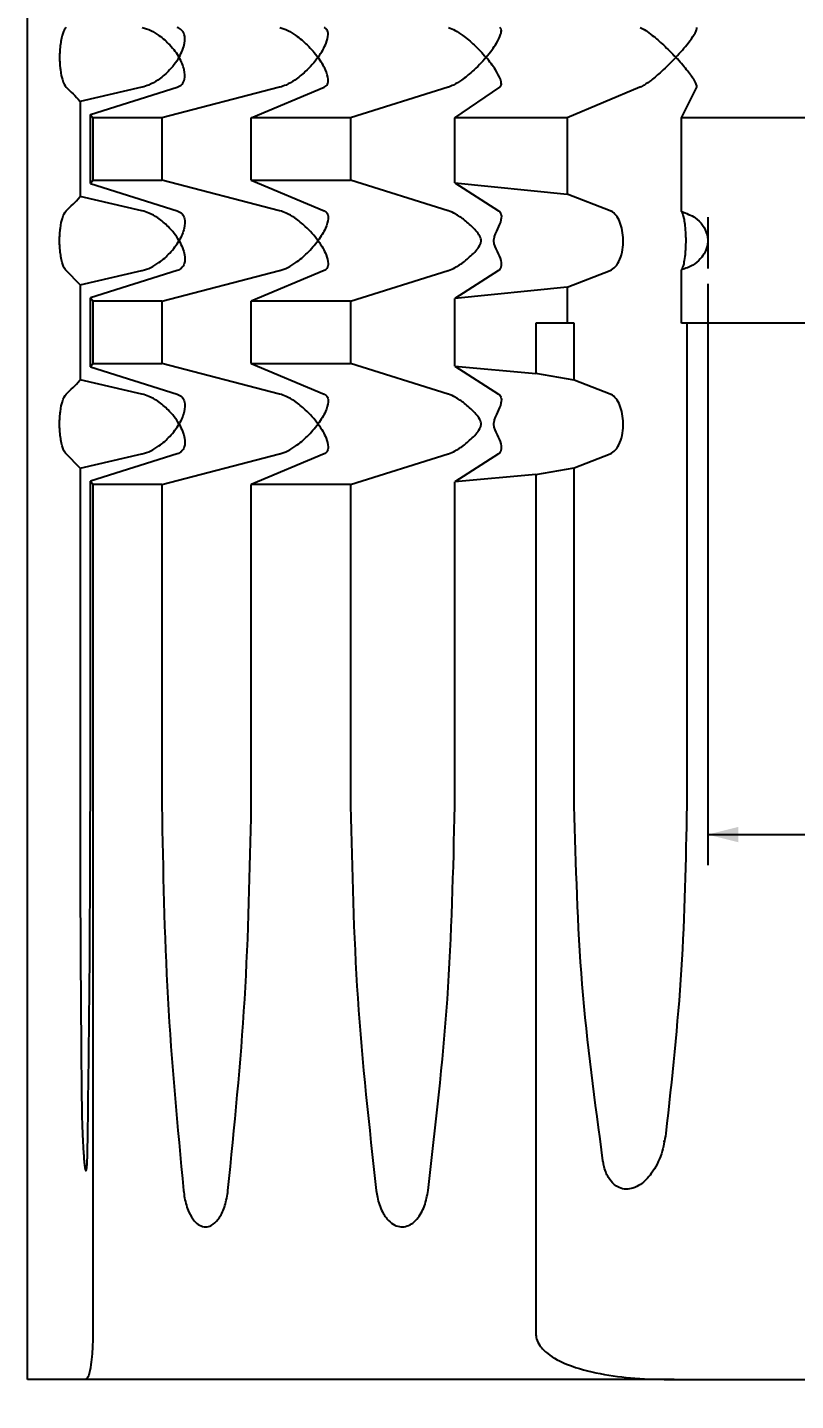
# Model space of a CAD drawing. Header units: millimetres. Extents: x 8 to 832, y 8 to 585.
# Drawn here: x 510.7 to 560.9, y 178.7 to 268.6 of the extents above; entities that cross this region are included whole.
import ezdxf

# ---------------------------------------------------------------- set-up
doc = ezdxf.new("R2010")
doc.units = ezdxf.units.MM
doc.layers.add('DIMENSIONS', color=2, linetype='Continuous')
doc.layers.add('OUTLINE', color=7, linetype='Continuous', lineweight=25)
doc.styles.add('SLDTEXTSTYLE0', font='TXT', dxfattribs={"width": 0.75})
doc.dimstyles.new('SLDDIMSTYLE2', dxfattribs={"dimtxt": 3.5, "dimasz": 2, "dimexe": 0, "dimexo": 0.0625, "dimgap": 0.875, "dimtad": 1, "dimrnd": 1e-09, "dimzin": 12, "dimdsep": 46, "dimtxsty": 'SLDTEXTSTYLE0', "dimsah": 1, "dimcen": 0.09, "dimadec": 0, "dimazin": 3, "dimtfac": 1, "dimtofl": 0, "dimtmove": 0, "dimatfit": 3, "dimfxl": 0, "dimfrac": 2, "dimtolj": 1, "dimtzin": 12, "dimarcsym": 0})

# ---------------------------------------------------------------- blocks, each defined once
blk = doc.blocks.new('_D_112')
at = {"layer": 'DIMENSIONS'}
for p, q in [((555.162, 251.851), (555.162, 213.795)), ((555.162, 215.795), (573.162, 215.795))]:
    blk.add_line(p, q, dxfattribs=at)
for points in [[(555.162, 215.795), (557.162, 215.295), (557.162, 216.295)], [(573.162, 215.795), (571.162, 216.295), (571.162, 215.295)]]:
    blk.add_solid(points, dxfattribs=at)
at = {"layer": 'DIMENSIONS', "insert": (561.576, 220.307), "char_height": 3.5, "attachment_point": 1, "style": 'SLDTEXTSTYLE0'}
blk.add_mtext('18', dxfattribs=at)

msp = doc.modelspace()

# ---------------------------------------------------------------- linework, layer by layer
at = {"layer": 'OUTLINE'}
for p, q in [((510.66248, 180.11771), (510.66248, 425.01687)), ((518.14488, 264.70531), (514.10543, 263.7797)), ((514.77583, 262.93041), (520.44463, 264.70531)), ((518.17168, 264.71142), (518.14488, 264.70531)), ((527.15516, 264.70531), (519.45178, 262.71002)), ((520.44463, 264.70531), (520.46405, 264.71142)), ((525.30183, 262.71002), (530.06279, 264.70531)), ((527.17895, 264.71142), (527.15516, 264.70531)), ((530.06279, 264.70531), (530.07723, 264.71142)), ((538.1762, 264.70531), (531.8048, 262.71002)), ((538.19593, 264.71142), (538.1762, 264.70531)), ((538.62217, 262.71002), (541.5646, 264.70531)), ((541.5646, 264.70531), (541.57343, 264.71142)), ((550.7263, 264.70531), (545.96534, 262.71002)), ((550.74111, 264.71142), (550.7263, 264.70531)), ((553.45208, 262.71002), (554.44739, 264.70531)), ((554.44739, 264.70531), (554.45024, 264.71142)), ((514.10543, 263.7797), (514.10543, 257.55573)), ((514.77583, 262.93041), (514.9357, 262.71002)), ((514.77583, 258.40502), (514.77583, 262.93041)), ((519.45178, 262.71002), (514.9357, 262.71002)), ((514.9357, 262.71002), (514.9357, 258.6254)), ((519.45178, 262.71002), (519.45178, 258.6254)), ((531.8048, 262.71002), (525.30183, 262.71002)), ((525.30183, 258.6254), (525.30183, 262.71002)), ((531.8048, 262.71002), (531.8048, 258.6254)), ((545.96534, 262.71002), (538.62217, 262.71002)), ((538.62217, 258.45461), (538.62217, 262.71002)), ((545.96534, 262.71002), (545.96534, 257.71789)), ((553.45208, 256.57077), (553.45208, 262.71002)), ((562.27014, 262.71002), (553.45208, 262.71002)), ((514.77583, 258.40502), (514.9357, 258.6254)), ((514.77583, 258.40502), (520.44463, 256.63012)), ((514.9357, 258.6254), (519.45178, 258.6254)), ((527.15516, 256.63012), (519.45178, 258.6254)), ((525.30183, 258.6254), (531.8048, 258.6254)), ((525.30183, 258.6254), (530.06279, 256.63012)), ((538.1762, 256.63012), (531.8048, 258.6254)), ((538.62217, 258.45461), (541.48585, 256.62401)), ((538.62217, 258.45461), (545.96534, 257.71789)), ((518.14488, 256.63012), (514.10543, 257.55573)), ((548.78345, 256.62401), (545.96534, 257.71789)), ((518.17168, 256.62401), (518.14488, 256.63012)), ((520.44463, 256.63012), (520.46405, 256.62401)), ((527.17895, 256.62401), (527.15516, 256.63012)), ((530.06279, 256.63012), (530.07723, 256.62401)), ((538.19593, 256.62401), (538.1762, 256.63012)), ((541.48585, 256.62401), (541.5646, 256.55674)), ((555.16249, 256.20773), (555.16249, 252.85087)), ((514.10543, 251.7797), (513.19396, 252.71142)), ((514.10543, 251.7797), (518.14488, 252.70531)), ((520.44463, 252.70531), (514.77583, 250.9304)), ((518.14488, 252.70531), (518.17168, 252.71142)), ((519.45178, 250.71002), (527.15516, 252.70531)), ((520.46405, 252.71142), (520.44463, 252.70531)), ((530.06279, 252.70531), (525.30183, 250.71002)), ((527.15516, 252.70531), (527.17895, 252.71142)), ((530.07723, 252.71142), (530.06279, 252.70531)), ((531.8048, 250.71002), (538.1762, 252.70531)), ((538.1762, 252.70531), (538.19593, 252.71142)), ((541.48585, 252.71142), (538.62217, 250.88082)), ((541.5646, 252.77869), (541.48585, 252.71142)), ((545.96534, 251.61754), (548.78345, 252.71142)), ((553.45208, 249.26772), (553.45208, 252.76466)), ((514.10543, 251.7797), (514.10543, 245.55573)), ((514.9357, 250.71002), (514.77583, 250.9304)), ((514.77583, 246.40503), (514.77583, 250.9304)), ((545.96534, 251.61754), (538.62217, 250.88082)), ((538.62217, 246.45461), (538.62217, 250.88082)), ((545.96534, 251.61754), (545.96534, 249.26772)), ((519.45178, 250.71002), (514.9357, 250.71002)), ((514.9357, 250.71002), (514.9357, 246.62541)), ((519.45178, 250.71002), (519.45178, 246.62541)), ((531.8048, 250.71002), (525.30183, 250.71002)), ((525.30183, 246.62541), (525.30183, 250.71002)), ((531.8048, 250.71002), (531.8048, 246.62541)), ((545.96534, 249.26772), (543.92249, 249.26772)), ((543.92249, 249.26772), (543.92249, 245.96961)), ((546.43704, 249.26772), (545.96534, 249.26772)), ((546.43704, 245.53708), (546.43704, 249.26772)), ((592.87289, 249.26772), (553.45208, 249.26772)), ((553.79363, 249.26772), (553.79363, 217.66767)), ((514.77583, 246.40503), (514.9357, 246.62541)), ((514.77583, 246.40503), (520.44463, 244.63012)), ((514.9357, 246.62541), (519.45178, 246.62541)), ((527.15516, 244.63012), (519.45178, 246.62541)), ((525.30183, 246.62541), (530.06279, 244.63012)), ((525.30183, 246.62541), (531.8048, 246.62541)), ((538.1762, 244.63012), (531.8048, 246.62541)), ((538.62217, 246.45461), (543.92249, 245.96961)), ((538.62217, 246.45461), (541.48585, 244.62401)), ((518.14488, 244.63012), (514.10543, 245.55573)), ((546.43704, 245.53708), (543.92249, 245.96961)), ((548.78345, 244.62401), (546.43704, 245.53708)), ((518.17168, 244.62401), (518.14488, 244.63012)), ((520.44463, 244.63012), (520.46405, 244.62401)), ((527.17895, 244.62401), (527.15516, 244.63012)), ((530.06279, 244.63012), (530.07723, 244.62401)), ((538.19593, 244.62401), (538.1762, 244.63012)), ((541.48585, 244.62401), (541.5646, 244.55674)), ((514.10543, 239.7797), (513.19396, 240.71142)), ((514.10543, 239.7797), (518.14488, 240.70531)), ((520.44463, 240.70531), (514.77583, 238.9304)), ((518.14488, 240.70531), (518.17168, 240.71142)), ((519.45178, 238.71002), (527.15516, 240.70531)), ((520.46405, 240.71142), (520.44463, 240.70531)), ((530.06279, 240.70531), (525.30183, 238.71002)), ((527.15516, 240.70531), (527.17895, 240.71142)), ((530.07723, 240.71142), (530.06279, 240.70531)), ((531.8048, 238.71002), (538.1762, 240.70531)), ((538.1762, 240.70531), (538.19593, 240.71142)), ((541.48585, 240.71142), (538.62217, 238.88082)), ((541.5646, 240.77869), (541.48585, 240.71142)), ((546.43704, 239.79834), (548.78345, 240.71142)), ((514.10543, 239.7797), (514.10543, 217.66767)), ((543.92249, 239.36582), (538.62217, 238.88082)), ((543.92249, 239.36582), (546.43704, 239.79834)), ((543.92249, 239.36582), (543.92249, 183.11771)), ((546.43704, 217.66767), (546.43704, 239.79834)), ((514.77583, 217.66767), (514.77583, 238.9304)), ((514.9357, 238.71002), (514.77583, 238.9304)), ((514.9357, 238.71002), (514.9357, 183.11771)), ((519.45178, 238.71002), (514.9357, 238.71002)), ((519.45178, 238.71002), (519.45178, 217.66767)), ((525.30183, 217.66767), (525.30183, 238.71002)), ((531.8048, 238.71002), (525.30183, 238.71002)), ((531.8048, 238.71002), (531.8048, 217.66767)), ((538.62217, 217.66767), (538.62217, 238.88082)), ((552.32499, 195.67913), (552.34647, 195.78291)), ((514.45881, 180.11771), (510.66248, 180.11771)), ((552.96403, 180.11771), (514.45881, 180.11771)), ((552.96403, 180.11771), (593.36094, 180.11771))]:
    msp.add_line(p, q, dxfattribs=at)
for points, knots in [([(513.19396, 268.62401), (513.13492, 268.5565), (513.01728, 268.42196), (512.88197, 267.93427), (512.80362, 267.41451), (512.77651, 267.09234), (512.76558, 266.86419), (512.76314, 266.63428), (512.76781, 266.40979), (512.78393, 266.12626), (512.8394, 265.62198), (512.97886, 265.01829), (513.1096, 264.83177), (513.19396, 264.71142)], [0, 0, 0, 0, 0.18330899, 0.36528113, 0.43460543, 0.45987777, 0.48537364, 0.50322434, 0.52107562, 0.54649275, 0.59290431, 0.7373225, 1, 1, 1, 1]), ([(518.17168, 268.62401), (518.36091, 268.56484), (518.73814, 268.44688), (519.37691, 268.0473), (519.90456, 267.57548), (520.31474, 267.08054), (520.49593, 266.80659), (520.57515, 266.66984), (520.57638, 266.66771)], [0, 0, 0, 0, 0.18305039, 0.3649121, 0.65750426, 0.82891595, 0.99734191, 1, 1, 1, 1]), ([(520.57638, 266.66771), (520.57761, 266.66984), (520.7595, 266.9846), (520.97201, 267.51883), (520.96458, 268.12667), (520.77976, 268.47826), (520.55716, 268.58103), (520.46405, 268.62401)], [0, 0, 0, 0, 0.00266174, 0.39434085, 0.66025947, 0.85790225, 1, 1, 1, 1]), ([(527.17895, 268.62401), (527.3513, 268.56484), (527.69489, 268.44688), (528.32652, 268.0473), (528.88331, 267.57548), (529.3481, 267.08054), (529.56728, 266.80657), (529.66744, 266.66984), (529.669, 266.66771)], [0, 0, 0, 0, 0.18305007, 0.36491095, 0.65750503, 0.82891523, 0.9973415, 1, 1, 1, 1]), ([(529.669, 266.66771), (529.67055, 266.66984), (529.90061, 266.9846), (530.21168, 267.51883), (530.36087, 268.12667), (530.29918, 268.47826), (530.14268, 268.58103), (530.07723, 268.62401)], [0, 0, 0, 0, 0.00266174, 0.39434076, 0.66025897, 0.85790205, 1, 1, 1, 1]), ([(538.19593, 268.62401), (538.34387, 268.56484), (538.63879, 268.44688), (539.23568, 268.0473), (539.79728, 267.57547), (540.29635, 267.08056), (540.54398, 266.80654), (540.66068, 266.66984), (540.66249, 266.66771)], [0, 0, 0, 0, 0.18305035, 0.36491123, 0.65750431, 0.82891531, 0.99734105, 1, 1, 1, 1]), ([(540.66249, 266.66771), (540.6643, 266.66984), (540.93247, 266.98467), (541.32851, 267.51881), (541.62778, 268.12668), (541.69194, 268.47826), (541.60838, 268.58103), (541.57343, 268.62401)], [0, 0, 0, 0, 0.00266116, 0.39434064, 0.66025842, 0.85790141, 1, 1, 1, 1]), ([(550.74111, 268.62401), (550.85817, 268.56484), (551.09153, 268.44688), (551.6276, 268.0473), (552.16948, 267.57548), (552.681, 267.08055), (552.94631, 266.80657), (553.07439, 266.66984), (553.07638, 266.66771)], [0, 0, 0, 0, 0.18305126, 0.36491204, 0.65750481, 0.82891621, 0.99734156, 1, 1, 1, 1]), ([(553.07638, 266.66771), (553.07837, 266.66984), (553.37312, 266.98458), (553.83658, 267.51884), (554.27293, 268.12667), (554.4601, 268.47826), (554.45314, 268.58103), (554.45024, 268.62401)], [0, 0, 0, 0, 0.00266187, 0.39434057, 0.66025865, 0.85790113, 1, 1, 1, 1]), ([(520.57638, 266.66771), (520.57515, 266.66559), (520.39269, 266.35084), (519.98646, 265.8166), (519.26845, 265.20876), (518.66657, 264.85717), (518.31762, 264.7544), (518.17168, 264.71142)], [0, 0, 0, 0, 0.00266026, 0.39434047, 0.6602585, 0.85790306, 1, 1, 1, 1]), ([(520.46405, 264.71142), (520.58082, 264.77058), (520.81359, 264.88852), (520.97978, 265.28826), (520.9507, 265.88145), (520.73538, 266.39271), (520.57761, 266.66559), (520.57638, 266.66771)], [0, 0, 0, 0, 0.18321787, 0.36524517, 0.65810585, 0.99733959, 1, 1, 1, 1]), ([(529.669, 266.66771), (529.66744, 266.66559), (529.43676, 266.35089), (528.96566, 265.81658), (528.21642, 265.20876), (527.62744, 264.85717), (527.31121, 264.7544), (527.17895, 264.71142)], [0, 0, 0, 0, 0.00266067, 0.39433965, 0.66025908, 0.85790342, 1, 1, 1, 1]), ([(530.07723, 264.71142), (530.15796, 264.77058), (530.31891, 264.88852), (530.35302, 265.28826), (530.17761, 265.88145), (529.87011, 266.39271), (529.67055, 266.66559), (529.669, 266.66771)], [0, 0, 0, 0, 0.1832178, 0.36524484, 0.65810563, 0.99733958, 1, 1, 1, 1]), ([(540.66249, 266.66771), (540.66068, 266.66559), (540.39192, 266.35094), (539.87646, 265.81656), (539.12876, 265.20876), (538.57841, 264.85716), (538.30872, 264.7544), (538.19593, 264.71142)], [0, 0, 0, 0, 0.00266112, 0.3943401, 0.66025837, 0.8579027, 1, 1, 1, 1]), ([(541.57343, 264.71142), (541.61461, 264.77058), (541.69671, 264.88852), (541.59723, 265.28825), (541.28318, 265.88147), (540.89692, 266.39265), (540.6643, 266.66559), (540.66249, 266.66771)], [0, 0, 0, 0, 0.18321777, 0.36524482, 0.65810624, 0.99734016, 1, 1, 1, 1]), ([(553.07638, 266.66771), (553.07439, 266.66559), (552.77942, 266.35088), (552.24198, 265.81658), (551.52853, 265.20876), (551.04087, 264.85716), (550.82951, 264.7544), (550.74111, 264.71142)], [0, 0, 0, 0, 0.00266062, 0.39433968, 0.66025753, 0.85790171, 1, 1, 1, 1]), ([(554.45024, 264.71142), (554.45006, 264.77058), (554.44971, 264.88852), (554.221, 265.28826), (553.78197, 265.88145), (553.33405, 266.39273), (553.07837, 266.66559), (553.07638, 266.66771)], [0, 0, 0, 0, 0.18321851, 0.36524564, 0.65810591, 0.99733946, 1, 1, 1, 1]), ([(513.19396, 264.71142), (513.49197, 264.42931), (513.79599, 264.1415), (514.09942, 263.78673), (514.10543, 263.7797)], [0, 0, 0, 0, 0.98019255, 1, 1, 1, 1]), ([(513.19396, 256.62401), (513.49188, 256.90606), (513.79587, 257.19386), (514.09936, 257.54864), (514.10543, 257.55573)], [0, 0, 0, 0, 0.980017095, 1, 1, 1, 1]), ([(513.19396, 252.71142), (513.13492, 252.77893), (513.01728, 252.91347), (512.88197, 253.40116), (512.80362, 253.92092), (512.77651, 254.24309), (512.76558, 254.47124), (512.76314, 254.70115), (512.76781, 254.92564), (512.78393, 255.20916), (512.8394, 255.71345), (512.97886, 256.31714), (513.1096, 256.50366), (513.19396, 256.62401)], [0, 0, 0, 0, 0.183309, 0.36528117, 0.43460566, 0.45987775, 0.48537392, 0.5032243, 0.52107557, 0.5464927, 0.59290427, 0.73732248, 1, 1, 1, 1]), ([(520.57638, 254.66772), (520.57515, 254.66984), (520.39269, 254.98459), (519.98646, 255.51883), (519.26846, 256.12668), (518.66657, 256.47826), (518.31762, 256.58103), (518.17168, 256.62401)], [0, 0, 0, 0, 0.00266026, 0.394340408, 0.660259088, 0.85790308, 1, 1, 1, 1]), ([(520.46405, 256.62401), (520.58082, 256.56484), (520.8136, 256.44688), (520.97976, 256.04731), (520.95675, 255.57546), (520.79279, 255.08058), (520.65664, 254.80651), (520.57761, 254.66984), (520.57638, 254.66772)], [0, 0, 0, 0, 0.183050767, 0.364912052, 0.657505632, 0.828916092, 0.997342012, 1, 1, 1, 1]), ([(529.669, 254.66772), (529.66744, 254.66984), (529.43676, 254.98454), (528.96566, 255.51885), (528.21642, 256.12667), (527.62744, 256.47826), (527.31121, 256.58103), (527.17895, 256.62401)], [0, 0, 0, 0, 0.00266067, 0.39433959, 0.66025967, 0.85790344, 1, 1, 1, 1]), ([(530.07723, 256.62401), (530.15796, 256.56484), (530.31891, 256.44688), (530.35304, 256.0473), (530.21362, 255.57546), (529.95249, 255.08058), (529.77051, 254.80651), (529.67055, 254.66984), (529.669, 254.66772)], [0, 0, 0, 0, 0.18305068, 0.36491169, 0.65750535, 0.828916, 0.99734201, 1, 1, 1, 1]), ([(538.78659, 256.33915), (538.75305, 256.35953), (538.54551, 256.48565), (538.35535, 256.56091), (538.19593, 256.62401)], [0, 0, 0, 0, 0.16160509, 1, 1, 1, 1]), ([(538.78659, 252.99628), (538.85194, 253.03793), (539.15156, 253.22893), (539.68392, 253.66974), (540.16391, 254.14738), (540.3314, 254.5384), (540.3446, 254.717), (540.27776, 254.96174), (539.98316, 255.3747), (539.46235, 255.86743), (539.00026, 256.20722), (538.79141, 256.33618), (538.78659, 256.33915)], [0, 0, 0, 0, 0.052472829, 0.240596517, 0.433605902, 0.475310653, 0.51008008, 0.544782996, 0.6347112, 0.831463677, 0.996114645, 1, 1, 1, 1]), ([(541.5646, 256.55674), (541.60975, 256.46709), (541.71114, 256.26575), (541.57301, 255.75431), (541.33723, 255.28597), (541.18657, 254.91237), (541.14703, 254.70823), (541.16416, 254.4974), (541.29942, 254.11976), (541.5469, 253.64596), (541.71558, 253.1024), (541.61205, 252.88043), (541.5646, 252.77869)], [0, 0, 0, 0, 0.118314859, 0.265706992, 0.416681519, 0.46218638, 0.493319375, 0.524690954, 0.569312043, 0.713221181, 0.86855296, 1, 1, 1, 1]), ([(548.78345, 252.71142), (548.90363, 252.78259), (549.14442, 252.92517), (549.42987, 253.42033), (549.60558, 254.04493), (549.65528, 254.71635), (549.59042, 255.35396), (549.42527, 255.91421), (549.17166, 256.35613), (548.93968, 256.55679), (548.80451, 256.61495), (548.78345, 256.62401)], [0, 0, 0, 0, 0.13303285, 0.26652181, 0.39257351, 0.50976154, 0.62208591, 0.73463462, 0.85188891, 0.97691834, 1, 1, 1, 1]), ([(553.45208, 256.57077), (553.76527, 256.45819), (554.29221, 256.26877), (554.86478, 255.69688), (555.15301, 255.08679), (555.18305, 254.46152), (555.01429, 253.91256), (554.68167, 253.43516), (554.15979, 253.00562), (553.70739, 252.85159), (553.45208, 252.76466)], [0, 0, 0, 0, 0.182347002, 0.306803072, 0.432085967, 0.538787291, 0.635818343, 0.736648084, 0.851377281, 1, 1, 1, 1]), ([(553.45208, 256.57077), (553.50376, 256.45874), (553.57893, 256.29577), (553.66446, 255.77564), (553.70648, 255.31854), (553.72363, 254.83706), (553.7222, 254.43299), (553.70468, 254.00943), (553.66252, 253.53519), (553.57682, 253.03076), (553.49914, 252.86504), (553.45208, 252.76466)], [0, 0, 0, 0, 0.21812739, 0.31731715, 0.41751008, 0.47586392, 0.53444742, 0.58932198, 0.67097064, 0.80067837, 1, 1, 1, 1]), ([(518.17168, 252.71142), (518.3609, 252.77058), (518.73811, 252.88853), (519.37707, 253.28825), (520.04028, 253.88151), (520.41697, 254.39256), (520.57515, 254.66559), (520.57638, 254.66772)], [0, 0, 0, 0, 0.18321749, 0.36524521, 0.65810446, 0.99733948, 1, 1, 1, 1]), ([(520.57638, 254.66772), (520.57761, 254.66559), (520.7595, 254.35083), (520.97201, 253.8166), (520.96458, 253.20876), (520.77976, 252.85717), (520.55716, 252.7544), (520.46405, 252.71142)], [0, 0, 0, 0, 0.00266174, 0.39434085, 0.66025947, 0.85790225, 1, 1, 1, 1]), ([(527.17895, 252.71142), (527.35129, 252.77058), (527.69485, 252.88853), (528.32668, 253.28825), (529.0266, 253.88149), (529.46746, 254.39261), (529.66744, 254.66559), (529.669, 254.66772)], [0, 0, 0, 0, 0.18321716, 0.36524406, 0.65810523, 0.99733908, 1, 1, 1, 1]), ([(529.669, 254.66772), (529.67055, 254.66559), (529.90061, 254.35083), (530.21168, 253.8166), (530.36087, 253.20876), (530.29918, 252.85717), (530.14268, 252.7544), (530.07723, 252.71142)], [0, 0, 0, 0, 0.00266174, 0.39434076, 0.66025897, 0.85790205, 1, 1, 1, 1]), ([(538.19593, 252.71142), (538.34321, 252.76887), (538.5326, 252.84276), (538.74039, 252.96835), (538.78659, 252.99628)], [0, 0, 0, 0, 0.77764638, 1, 1, 1, 1]), ([(513.19396, 244.62401), (513.49188, 244.90606), (513.79587, 245.19386), (514.09936, 245.54864), (514.10543, 245.55573)], [0, 0, 0, 0, 0.980017095, 1, 1, 1, 1]), ([(513.19396, 240.71142), (513.13492, 240.77893), (513.01728, 240.91347), (512.88197, 241.40115), (512.80362, 241.92093), (512.77651, 242.2431), (512.76558, 242.47124), (512.76314, 242.70115), (512.76781, 242.92564), (512.78393, 243.20917), (512.8394, 243.71345), (512.97886, 244.31714), (513.1096, 244.50366), (513.19396, 244.62401)], [0, 0, 0, 0, 0.18330901, 0.36528118, 0.43460586, 0.45987795, 0.48537383, 0.50322453, 0.52107548, 0.5464929, 0.59290425, 0.73732246, 1, 1, 1, 1]), ([(520.57638, 242.66772), (520.57515, 242.66984), (520.39269, 242.98459), (519.98646, 243.51883), (519.26846, 244.12668), (518.66657, 244.47827), (518.31762, 244.58103), (518.17168, 244.62401)], [0, 0, 0, 0, 0.00266026, 0.39434054, 0.66025931, 0.85790337, 1, 1, 1, 1]), ([(520.46405, 244.62401), (520.58082, 244.56484), (520.8136, 244.44688), (520.97976, 244.04731), (520.95675, 243.57546), (520.79279, 243.08057), (520.65664, 242.80651), (520.57761, 242.66984), (520.57638, 242.66772)], [0, 0, 0, 0, 0.18305048, 0.36491185, 0.65750627, 0.8289168, 0.99734201, 1, 1, 1, 1]), ([(529.669, 242.66772), (529.66744, 242.66984), (529.43676, 242.98454), (528.96566, 243.51885), (528.21642, 244.12667), (527.62744, 244.47827), (527.31121, 244.58103), (527.17895, 244.62401)], [0, 0, 0, 0, 0.00266067, 0.39433972, 0.6602599, 0.85790373, 1, 1, 1, 1]), ([(530.07723, 244.62401), (530.15796, 244.56484), (530.31891, 244.44688), (530.35304, 244.04731), (530.21362, 243.57546), (529.95249, 243.08057), (529.77051, 242.80651), (529.67055, 242.66984), (529.669, 242.66772)], [0, 0, 0, 0, 0.1830504, 0.36491149, 0.65750599, 0.82891671, 0.997342, 1, 1, 1, 1]), ([(538.78659, 244.33915), (538.75305, 244.35953), (538.54551, 244.48564), (538.35535, 244.56091), (538.19593, 244.62401)], [0, 0, 0, 0, 0.16160324, 1, 1, 1, 1]), ([(541.5646, 244.55674), (541.60975, 244.46709), (541.71114, 244.26574), (541.57301, 243.75431), (541.33723, 243.28597), (541.18657, 242.91237), (541.14703, 242.70823), (541.16416, 242.4974), (541.29942, 242.11975), (541.5469, 241.64596), (541.71558, 241.1024), (541.61205, 240.88043), (541.5646, 240.77869)], [0, 0, 0, 0, 0.118315151, 0.265707303, 0.416681851, 0.462186718, 0.493319095, 0.524690677, 0.569312352, 0.713221028, 0.868553225, 1, 1, 1, 1]), ([(548.78345, 240.71142), (548.90363, 240.78259), (549.14442, 240.92517), (549.42987, 241.42033), (549.60558, 242.04493), (549.65528, 242.71635), (549.59042, 243.35396), (549.42526, 243.91421), (549.17166, 244.35613), (548.93968, 244.55678), (548.80451, 244.61494), (548.78345, 244.62401)], [0, 0, 0, 0, 0.133033127, 0.266522558, 0.392573715, 0.509761128, 0.622086186, 0.734634356, 0.851889125, 0.976918328, 1, 1, 1, 1]), ([(538.78659, 240.99628), (538.85194, 241.03793), (539.15156, 241.22893), (539.68392, 241.66974), (540.16391, 242.14738), (540.3314, 242.5384), (540.3446, 242.717), (540.27776, 242.96174), (539.98316, 243.3747), (539.46235, 243.86742), (539.00026, 244.20722), (538.79141, 244.33618), (538.78659, 244.33915)], [0, 0, 0, 0, 0.05247322, 0.24059686, 0.4336056, 0.47531034, 0.51007975, 0.54478266, 0.63471084, 0.83146327, 0.99611465, 1, 1, 1, 1]), ([(518.17168, 240.71142), (518.3609, 240.77058), (518.73811, 240.88853), (519.37708, 241.28824), (520.04026, 241.88155), (520.41702, 242.39248), (520.57515, 242.66559), (520.57638, 242.66772)], [0, 0, 0, 0, 0.18321779, 0.365245437, 0.658104581, 0.997338695, 1, 1, 1, 1]), ([(520.57638, 242.66772), (520.57761, 242.66559), (520.75944, 242.35074), (520.97203, 241.81662), (520.96458, 241.20875), (520.77976, 240.85717), (520.55716, 240.7544), (520.46405, 240.71142)], [0, 0, 0, 0, 0.00266253, 0.39434147, 0.66025928, 0.85790198, 1, 1, 1, 1]), ([(527.17895, 240.71142), (527.35129, 240.77058), (527.69485, 240.88853), (528.32669, 241.28825), (529.02658, 241.88152), (529.46752, 242.39253), (529.66744, 242.66559), (529.669, 242.66772)], [0, 0, 0, 0, 0.18321746, 0.36524429, 0.65810535, 0.99733829, 1, 1, 1, 1]), ([(529.669, 242.66772), (529.67055, 242.66559), (529.90054, 242.35074), (530.2117, 241.81662), (530.36087, 241.20875), (530.29918, 240.85717), (530.14268, 240.7544), (530.07723, 240.71142)], [0, 0, 0, 0, 0.00266253, 0.39434137, 0.66025878, 0.85790177, 1, 1, 1, 1]), ([(538.19593, 240.71142), (538.34321, 240.76888), (538.5326, 240.84276), (538.74039, 240.96835), (538.78659, 240.99628)], [0, 0, 0, 0, 0.77764842, 1, 1, 1, 1]), ([(514.10543, 217.66767), (514.10982, 214.54293), (514.11861, 208.28365), (514.17211, 202.05371), (514.1989, 198.93386)], [0, 0, 0, 0, 0.49921663, 1, 1, 1, 1]), ([(514.59673, 195.23731), (514.64626, 198.9445), (514.74558, 206.37958), (514.76573, 213.89799), (514.77583, 217.66767)], [0, 0, 0, 0, 0.49860711, 1, 1, 1, 1]), ([(519.45178, 217.66767), (519.52895, 213.46766), (519.68373, 205.04453), (520.47492, 196.69043), (520.8716, 192.50193)], [0, 0, 0, 0, 0.49862841, 1, 1, 1, 1]), ([(523.77922, 192.50193), (524.19914, 196.67029), (525.0407, 205.02428), (525.21467, 213.4474), (525.30183, 217.66767)], [0, 0, 0, 0, 0.49896687, 1, 1, 1, 1]), ([(531.8048, 217.66767), (531.89665, 213.46766), (532.08086, 205.04453), (533.01335, 196.69043), (533.48088, 192.50193)], [0, 0, 0, 0, 0.498628389, 1, 1, 1, 1]), ([(536.86928, 192.50193), (537.3534, 196.67029), (538.32365, 205.02428), (538.52253, 213.4474), (538.62217, 217.66767)], [0, 0, 0, 0, 0.498966865, 1, 1, 1, 1]), ([(548.3124, 194.448), (547.79228, 198.29257), (546.74975, 205.99871), (546.54143, 213.7723), (546.43704, 217.66767)], [0, 0, 0, 0, 0.49889699, 1, 1, 1, 1]), ([(553.79363, 217.66767), (553.72543, 214.09077), (553.58878, 206.92338), (552.81431, 199.79663), (552.42634, 196.2265)], [0, 0, 0, 0, 0.49905219, 1, 1, 1, 1]), ([(514.1989, 198.93386), (514.2005, 198.78739), (514.21137, 197.78958), (514.24835, 196.38426), (514.3256, 194.89838), (514.39149, 194.13931), (514.45379, 193.81006), (514.49634, 193.75944), (514.53343, 193.90127), (514.56326, 194.19938), (514.58602, 194.65825), (514.59298, 195.03466), (514.59673, 195.23731)], [0, 0, 0, 0, 0.05147787, 0.35069284, 0.50137401, 0.65334328, 0.71427066, 0.77287924, 0.81969156, 0.86639366, 0.92806602, 1, 1, 1, 1]), ([(552.42634, 196.2265), (552.34736, 195.78013), (552.18361, 194.8547), (551.60934, 193.69192), (550.91072, 192.94763), (550.30877, 192.63634), (549.82262, 192.55682), (549.38118, 192.65216), (548.97462, 192.91525), (548.592, 193.40526), (548.39349, 193.96108), (548.32935, 194.34624), (548.3124, 194.448)], [0, 0, 0, 0, 0.18278761, 0.37896465, 0.51548328, 0.58780345, 0.64926685, 0.71106528, 0.76576438, 0.84198679, 0.95825032, 1, 1, 1, 1]), ([(520.8716, 192.50193), (520.89218, 192.33824), (520.95489, 191.83954), (521.1639, 191.13236), (521.52169, 190.52571), (521.90882, 190.18957), (522.30251, 190.08354), (522.60945, 190.16462), (522.92321, 190.35313), (523.27916, 190.75395), (523.62693, 191.52679), (523.72648, 192.16419), (523.77922, 192.50193)], [0, 0, 0, 0, 0.07462566, 0.22736025, 0.3369594, 0.41968385, 0.50301429, 0.57369613, 0.60433298, 0.70917275, 0.84589793, 1, 1, 1, 1]), ([(533.48088, 192.50193), (533.50265, 192.35221), (533.57391, 191.86213), (533.81106, 191.15838), (534.2298, 190.53992), (534.66202, 190.21202), (535.09072, 190.09164), (535.50303, 190.14835), (535.86009, 190.34538), (536.28383, 190.75332), (536.6835, 191.47696), (536.80672, 192.1568), (536.86928, 192.50193)], [0, 0, 0, 0, 0.06822978, 0.22334002, 0.3338911, 0.41722631, 0.48801826, 0.55893963, 0.62792807, 0.68947742, 0.84236072, 1, 1, 1, 1]), ([(514.9357, 183.11771), (514.9331, 182.87977), (514.92791, 182.40565), (514.88588, 181.68872), (514.80189, 180.9136), (514.65318, 180.25141), (514.52887, 180.1659), (514.45881, 180.11771)], [0, 0, 0, 0, 0.10461076, 0.20844818, 0.37130336, 0.64568154, 1, 1, 1, 1]), ([(543.92249, 183.11771), (543.93168, 183.00988), (543.95463, 182.74056), (544.20115, 182.26891), (544.85243, 181.63235), (546.19712, 180.95872), (548.13529, 180.46028), (550.48452, 180.16331), (552.10537, 180.1335), (552.96403, 180.11771)], [0, 0, 0, 0, 0.03190805, 0.07969155, 0.15361199, 0.29904948, 0.5192542, 0.74531964, 1, 1, 1, 1])]:
    msp.add_open_spline(points, degree=3, knots=knots, dxfattribs=at)

# ---------------------------------------------------------------- dimensions: what is measured, and where the dimension line sits
at = {"layer": 'DIMENSIONS'}
dim = msp.add_linear_dim(base=(573.16249, 215.79507), p1=(555.16249, 252.85087), p2=(573.16249, 178.74946), dimstyle='SLDDIMSTYLE2', dxfattribs=at)
dim.commit()
dim.dimension.update_dxf_attribs({"geometry": '_D_112', "text_midpoint": (564.16249, 215.79507), "dimtype": 160})

doc.saveas('drawing.dxf')
